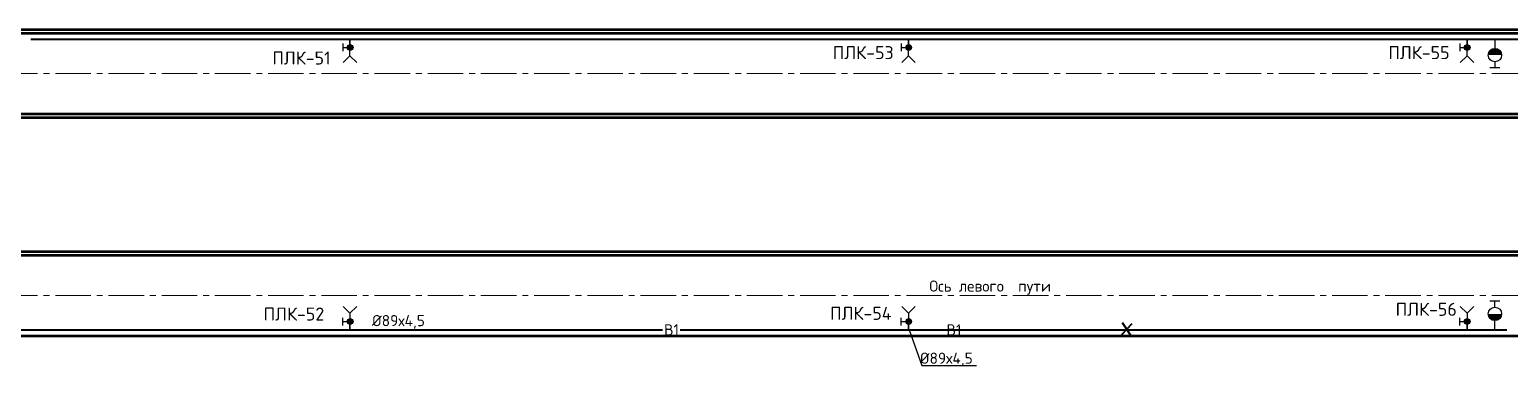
# Paper-space layout 'л2-л8' of a CAD drawing. Header units: millimetres. Extents: x 10032 to 18918, y -3051 to 627.
# Drawn here: x 13815.7 to 14213.1, y 489.8 to 580.3 of the extents above; entities that cross this region are included whole.
import ezdxf

# ---------------------------------------------------------------- set-up
doc = ezdxf.new("R2010")
doc.units = ezdxf.units.MM
doc.header["$LTSCALE"] = 0.5
doc.linetypes.add('CENTER2', pattern=[28.575, 19.05, -3.175, 3.175, -3.175])
for name, color, linetype in [('1_NADPIS', 7, 'Continuous'), ('3_Текст', 7, 'Continuous'), ('ВК_надписи', 7, 'Continuous'), ('ВК_сети', 4, 'Continuous')]:
    doc.layers.add(name, color=color, linetype=linetype)
for name, color, linetype, lineweight in [('1_PK500', 5, 'Continuous', 35), ('А_Конструкции', 4, 'Continuous', 50), ('АР_Оси', 242, 'CENTER2', 18)]:
    doc.layers.add(name, color=color, linetype=linetype, lineweight=lineweight)
doc.styles.add('Стандарт ММП', font='isocpeur.ttf')

psp = doc.layouts.new('л2-л8')

# ---------------------------------------------------------------- hatches: boundary and pattern name
at = {"layer": 'ВК_сети', "ltscale": 0.5}
h = psp.add_hatch(color=5, dxfattribs=at)
h.paths.add_polyline_path([(13902.5701, 575.4818, 0.41421356), (13901.8201, 576.2318), (13901.8201, 575.4818)])
h.paths.add_polyline_path([(13902.5701, 575.4818), (13901.8201, 575.4818), (13901.8201, 574.7318, 0.41421356)])
h.paths.add_polyline_path([(13901.8201, 575.4818), (13901.8201, 576.2318, 0.58408052), (13901.1782, 575.0938)])
h.paths.add_polyline_path([(13901.8201, 574.7318), (13901.8201, 575.4818), (13901.1782, 575.0938, 0.26256208)])
h = psp.add_hatch(color=5, dxfattribs=at)
h.paths.add_polyline_path([(14052.5701, 575.4818, 0.41421356), (14051.8201, 576.2318), (14051.8201, 575.4818)])
h.paths.add_polyline_path([(14052.5701, 575.4818), (14051.8201, 575.4818), (14051.8201, 574.7318, 0.41421356)])
h.paths.add_polyline_path([(14051.8201, 575.4818), (14051.8201, 576.2318, 0.58408052), (14051.1782, 575.0938)])
h.paths.add_polyline_path([(14051.8201, 574.7318), (14051.8201, 575.4818), (14051.1782, 575.0938, 0.26256208)])
h = psp.add_hatch(color=5, dxfattribs=at)
h.paths.add_polyline_path([(14202.5701, 575.4818, 0.41421356), (14201.8201, 576.2318), (14201.8201, 575.4818)])
h.paths.add_polyline_path([(14202.5701, 575.4818), (14201.8201, 575.4818), (14201.8201, 574.7318, 0.41421356)])
h.paths.add_polyline_path([(14201.8201, 575.4818), (14201.8201, 576.2318, 0.58408052), (14201.1782, 575.0938)])
h.paths.add_polyline_path([(14201.8201, 574.7318), (14201.8201, 575.4818), (14201.1782, 575.0938, 0.26256208)])
h = psp.add_hatch(color=1, dxfattribs=at)
h.paths.add_polyline_path([(14207.4584, 573.4228), (14211.0584, 573.4228, 0.09159777), (14210.9396, 574.066), (14207.5773, 574.066, 0.09159777)])
h.paths.add_polyline_path([(14207.5773, 574.066), (14210.9396, 574.066, 0.68812614)])
h = psp.add_hatch(color=1, dxfattribs=at)
h.paths.add_polyline_path([(14207.4584, 573.4228), (14211.0584, 573.4228, 0.09159777), (14210.9396, 574.066), (14207.5773, 574.066, 0.09159777)])
h.paths.add_polyline_path([(14207.5773, 574.066), (14210.9396, 574.066, 0.68812614)])
h = psp.add_hatch(color=5, dxfattribs=at)
h.paths.add_polyline_path([(13902.5701, 501.8586, -0.41421356), (13901.8201, 501.1086), (13901.8201, 501.8586)])
h.paths.add_polyline_path([(13902.5701, 501.8586), (13901.8201, 501.8586), (13901.8201, 502.6086, -0.41421356)])
h.paths.add_polyline_path([(13901.8201, 501.8586), (13901.8201, 501.1086, -0.58408052), (13901.1782, 502.2466)])
h.paths.add_polyline_path([(13901.8201, 502.6086), (13901.8201, 501.8586), (13901.1782, 502.2466, -0.26256208)])
h = psp.add_hatch(color=5, dxfattribs=at)
h.paths.add_polyline_path([(14052.5701, 501.8586, -0.41421356), (14051.8201, 501.1086), (14051.8201, 501.8586)])
h.paths.add_polyline_path([(14052.5701, 501.8586), (14051.8201, 501.8586), (14051.8201, 502.6086, -0.41421356)])
h.paths.add_polyline_path([(14051.8201, 501.8586), (14051.8201, 501.1086, -0.58408052), (14051.1782, 502.2466)])
h.paths.add_polyline_path([(14051.8201, 502.6086), (14051.8201, 501.8586), (14051.1782, 502.2466, -0.26256208)])
h = psp.add_hatch(color=5, dxfattribs=at)
h.paths.add_polyline_path([(14202.5701, 501.8586, -0.41421356), (14201.8201, 501.1086), (14201.8201, 501.8586)])
h.paths.add_polyline_path([(14202.5701, 501.8586), (14201.8201, 501.8586), (14201.8201, 502.6086, -0.41421356)])
h.paths.add_polyline_path([(14201.8201, 501.8586), (14201.8201, 501.1086, -0.58408052), (14201.1782, 502.2466)])
h.paths.add_polyline_path([(14201.8201, 502.6086), (14201.8201, 501.8586), (14201.1782, 502.2466, -0.26256208)])
h = psp.add_hatch(color=1, dxfattribs=at)
h.paths.add_polyline_path([(14207.4584, 503.9175), (14211.0584, 503.9175, -0.09159777), (14210.9396, 503.2744), (14207.5773, 503.2744, -0.09159777)])
h.paths.add_polyline_path([(14207.5773, 503.2744), (14210.9396, 503.2744, -0.68812614)])
h = psp.add_hatch(color=1, dxfattribs=at)
h.paths.add_polyline_path([(14207.4584, 503.9175), (14211.0584, 503.9175, -0.09159777), (14210.9396, 503.2744), (14207.5773, 503.2744, -0.09159777)])
h.paths.add_polyline_path([(14207.5773, 503.2744), (14210.9396, 503.2744, -0.68812614)])

# ---------------------------------------------------------------- linework, layer by layer
at = {"layer": 'А_Конструкции'}
for p, q in [((13751.1934, 580.2702), (15080.2691, 580.2702)), ((13751.1934, 579.2702), (15080.2691, 579.2702)), ((13751.1934, 557.6702), (15080.2691, 557.6702)), ((13751.1934, 556.6702), (15080.2691, 556.6702)), ((13751.1934, 520.6702), (15080.2691, 520.6702)), ((13751.1934, 519.6702), (15080.2691, 519.6702)), ((13751.1934, 498.0702), (15080.2691, 498.0702))]:
    psp.add_line(p, q, dxfattribs=at)
at = {"layer": 'АР_Оси', "color": 7}
for p, q in [((13751.1934, 568.4702), (15078.7126, 568.4702)), ((13751.1934, 508.8702), (15078.7126, 508.8702))]:
    psp.add_line(p, q, dxfattribs=at)
at = {"layer": 'ВК_надписи'}
for p, q in [((14051.9168, 499.6786, 0), (14055.3691, 490.0475, 0)), ((14055.3691, 490.0475, 0), (14070.0086, 490.0475, 0))]:
    psp.add_line(p, q, dxfattribs=at)
at = {"layer": 'ВК_сети', "color": 5, "ltscale": 0.5}
for p, q in [((13899.7905, 576.5134, 0), (13899.7905, 574.4516, 0)), ((13901.7584, 573.223, 0), (13901.7584, 577.6617, 0)), ((14049.7905, 576.5134, 0), (14049.7905, 574.4516, 0)), ((14051.7584, 573.223, 0), (14051.7584, 577.6617, 0)), ((14199.7905, 576.5134, 0), (14199.7905, 574.4516, 0)), ((14201.7584, 573.223, 0), (14201.7584, 577.6617, 0)), ((13899.7905, 575.4825, 0), (13901.8201, 575.4825, 0)), ((13901.7584, 573.223, 0), (13899.9342, 571.3988, 0)), ((13901.7584, 573.223, 0), (13903.5826, 571.3988, 0)), ((14049.7905, 575.4825, 0), (14051.8201, 575.4825, 0)), ((14051.7584, 573.223, 0), (14049.9342, 571.3988, 0)), ((14051.7584, 573.223, 0), (14053.5826, 571.3988, 0)), ((14199.7905, 575.4825, 0), (14201.8201, 575.4825, 0)), ((14201.7584, 573.223, 0), (14199.9342, 571.3988, 0)), ((14201.7584, 573.223, 0), (14203.5826, 571.3988, 0)), ((13901.7584, 504.1174, 0), (13899.9342, 505.9416, 0)), ((13901.7584, 504.1174, 0), (13903.5826, 505.9416, 0)), ((14051.7584, 504.1174, 0), (14049.9342, 505.9416, 0)), ((14051.7584, 504.1174, 0), (14053.5826, 505.9416, 0)), ((14201.7584, 504.1174, 0), (14199.9342, 505.9416, 0)), ((14201.7584, 504.1174, 0), (14203.5826, 505.9416, 0)), ((13899.7905, 500.8269, 0), (13899.7905, 502.8888, 0)), ((13899.7905, 501.8578, 0), (13901.8201, 501.8578, 0)), ((13901.7584, 504.1174, 0), (13901.7584, 499.6786, 0)), ((14049.7905, 500.8269, 0), (14049.7905, 502.8888, 0)), ((14049.7905, 501.8578, 0), (14051.8201, 501.8578, 0)), ((14051.7584, 504.1174, 0), (14051.7584, 499.6786, 0)), ((14199.7905, 500.8269, 0), (14199.7905, 502.8888, 0)), ((14199.7905, 501.8578, 0), (14201.8201, 501.8578, 0)), ((14201.7584, 504.1174, 0), (14201.7584, 499.6786, 0))]:
    psp.add_line(p, q, dxfattribs=at)
at = {"layer": 'ВК_сети', "color": 5, "lineweight": 30, "ltscale": 0.5, "extrusion": (-3.27269e-07, 1.1423e-06, 1)}
for p, q in [((13901.7584, 577.6617, 0), (13901.7584, 574.7068, 0)), ((14051.7584, 577.6617, 0), (14051.7584, 574.7068, 0)), ((14201.7584, 577.6617, 0), (14201.7584, 574.7068, 0))]:
    psp.add_line(p, q, dxfattribs=at)
at = {"layer": 'ВК_сети', "color": 1, "ltscale": 0.5}
for p, q in [((14209.2584, 577.6617, 0), (14209.2584, 575.2228, 0)), ((14209.2584, 577.6617, 0), (14209.2584, 575.2228, 0)), ((14210.6003, 569.9699, 0), (14207.9165, 569.9699, 0)), ((14210.6003, 569.9699, 0), (14207.9165, 569.9699, 0)), ((14209.2584, 571.6228, 0), (14209.2584, 569.9699, 0)), ((14209.2584, 571.6228, 0), (14209.2584, 569.9699, 0)), ((14210.6003, 507.3704, 0), (14207.9165, 507.3704, 0)), ((14210.6003, 507.3704, 0), (14207.9165, 507.3704, 0)), ((14209.2584, 505.7175, 0), (14209.2584, 507.3704, 0)), ((14209.2584, 505.7175, 0), (14209.2584, 507.3704, 0)), ((14209.2584, 499.6786, 0), (14209.2584, 502.1175, 0))]:
    psp.add_line(p, q, dxfattribs=at)
at = {"layer": 'ВК_сети', "color": 1, "lineweight": 30, "ltscale": 0.5}
for p, q in [((14209.2584, 574.7003, -0.0001), (14208.7411, 574.6965, -0.0001)), ((14209.2584, 574.7003, -0.0001), (14208.7411, 574.6965, -0.0001)), ((14209.2555, 575.1023, -0.0001), (14209.2584, 574.7003, -0.0001)), ((14209.2555, 575.1023, -0.0001), (14209.2584, 574.7003, -0.0001)), ((14209.2584, 574.7003, -0.0001), (14209.7758, 574.7041, -0.0001)), ((14209.2584, 574.7003, -0.0001), (14209.7758, 574.7041, -0.0001))]:
    psp.add_line(p, q, dxfattribs=at)
at = {"layer": 'ВК_сети', "color": 5, "lineweight": 30, "ltscale": 0.5, "extrusion": (-3.27269e-07, -1.1423e-06, 1)}
for p, q in [((13901.7584, 499.6786, 0), (13901.7584, 502.6335, 0)), ((14051.7584, 499.6786, 0), (14051.7584, 502.6335, 0)), ((14201.7584, 499.6786, 0), (14201.7584, 502.6335, 0))]:
    psp.add_line(p, q, dxfattribs=at)
at = {"layer": 'ВК_сети', "color": 5, "lineweight": 40, "ltscale": 0.5}
for p, q in [((14111.7215, 501.2861, 0), (14108.9654, 498.2945, 0)), ((14111.477, 498.1017, 0), (14109.2098, 501.4789, 0))]:
    psp.add_line(p, q, dxfattribs=at)
at = {"layer": 'ВК_сети', "color": 2, "lineweight": 40, "ltscale": 0.5, "elevation": 0}
for points in [[(13816.0824, 577.6617), (13940.8516, 577.6617)], [(13940.8516, 577.6617), (14298.5838, 577.6617)], [(13795.5601, 499.6786), (13985.6605, 499.6786)], [(13990.4607, 499.6786), (14090.5764, 499.6786)], [(14090.5764, 499.6786), (14109.05, 499.6786)], [(14109.05, 499.6786), (14212.4963, 499.6786)]]:
    psp.add_lwpolyline(points, dxfattribs=at)
at = {"layer": 'ВК_сети', "color": 5, "ltscale": 0.5}
for centre in [(13901.8201, 575.4818, 0), (14051.8201, 575.4818, 0), (14201.8201, 575.4818, 0), (13901.8201, 501.8586, 0), (14051.8201, 501.8586, 0), (14201.8201, 501.8586, 0)]:
    psp.add_circle(centre, 0.75, dxfattribs=at)
at = {"layer": 'ВК_сети', "color": 1, "ltscale": 0.5}
for centre in [(14209.2584, 573.4228, 0), (14209.2584, 573.4228, 0), (14209.2584, 503.9175, 0), (14209.2584, 503.9175, 0)]:
    psp.add_circle(centre, 1.8, dxfattribs=at)

# ---------------------------------------------------------------- texts
at = {"layer": '1_NADPIS', "linetype": 'Continuous', "style": 'Стандарт ММП'}
for s, p in [('ПЛК-51', (13880.8937, 570.8865, 0)), ('ПЛК-53', (14031.4126, 572.3364, 0)), ('ПЛК-55', (14180.6288, 572.3415, 0)), ('ПЛК-52', (13878.5428, 502.1314, 0)), ('ПЛК-54', (14030.6789, 502.3237, 0)), ('ПЛК-56', (14182.5838, 503.3998, 0))]:
    psp.add_text(s, height=3.5, rotation=360, dxfattribs=at).set_placement(p)
at = {"layer": '1_PK500', "style": 'Стандарт ММП'}
for p in [(13986.1259, 498.1156), (14061.9862, 498.1156)]:
    psp.add_text('В1', height=3, rotation=0.560426, dxfattribs=at).set_placement(p)
at = {"layer": '3_Текст', "color": 255, "style": 'Стандарт ММП'}
psp.add_text('Ось левого  пути', height=3, dxfattribs=at).set_placement((14057.3615, 509.8968, -0.0004))
at = {"layer": 'ВК_надписи', "lineweight": 30, "ltscale": 0.5, "style": 'Стандарт ММП'}
for p in [(13907.6737, 500.6159, 0), (14054.8082, 490.5187, 0)]:
    psp.add_text('%%C89х4,5', height=3, dxfattribs=at).set_placement(p)

doc.saveas('drawing.dxf')
